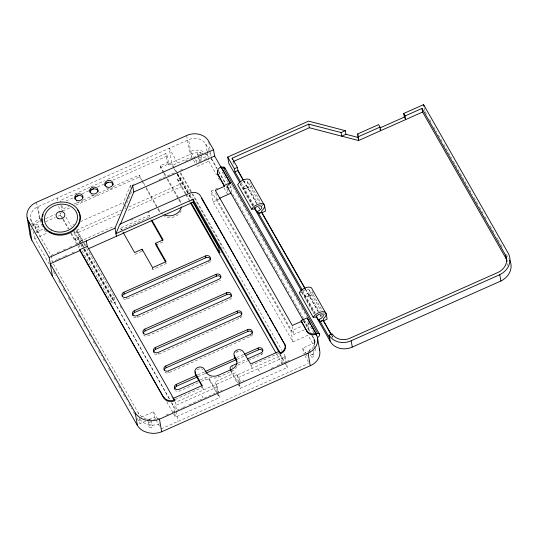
<?xml version="1.0" encoding="UTF-8"?>
<svg xmlns="http://www.w3.org/2000/svg" width="538" height="538" viewBox="0 0 538 538"><rect width="100%" height="100%" fill="white"/><g stroke="black" fill="none" stroke-linecap="round" stroke-linejoin="round"><path stroke-width="0.4" stroke-dasharray="2.69 2.02" d="M251.293 184.978L251.562 186.525L247.81 188.192L247.857 186.128A7.485 3.948 -29.7 0 0 250.574 182.261M312.585 291.502L313.123 294.595L309.37 296.263L309.417 294.199A7.485 3.948 -29.7 0 0 311.63 291.616M123.679 204.965L123.269 202.591L130.331 185.603L134.137 183.909M131.433 191.918L124.365 208.905L125.905 208.226M32.556 226.155L31.742 221.468A13.006 10.861 -9.9 0 1 38.003 206.646L188.603 139.719A13.006 10.861 -9.9 0 1 205.812 144.103L209.026 149.746M89.994 187.251L60.088 200.539L61.137 202.382M90.761 186.908L104.56 180.775M107.627 179.41L165.906 153.512L167.305 155.966L168.878 164.991L171.925 163.633L169.248 148.3L178.34 164.265M66.093 200.95L73.76 197.54M82.193 193.794L89.093 190.728M97.526 186.975L103.659 184.252M112.866 180.163L167.305 155.966M62.973 218.462L60.061 213.351L63.067 212.012L61.668 209.558L68.568 206.491M73.941 204.104L79.315 201.716M83.148 200.008L94.661 194.897M98.494 193.189L109.241 188.414M113.074 186.713L139.167 175.112L142.886 181.649M163.391 172.671L160.492 167.58L160.176 165.778L167.479 162.53L165.906 153.512M33.181 226.142A16.355 13.658 -9.9 0 1 39.839 221.199L45.205 218.818M45.972 218.475L55.172 214.386M62.838 210.983L70.498 207.574M75.865 205.193L139.483 176.921L139.167 175.112M160.492 167.58L189.934 154.5A16.355 13.658 -9.9 0 1 202.631 153.283M45.468 221.791L55.158 217.48M58.144 216.148L60.377 215.153L59.637 210.93M185.166 161.232L203.357 153.148M207.15 151.46L209.423 150.452M35.985 232.214L45.522 227.977M196.39 162.597L196.114 161.05L207.856 155.832A13.006 10.861 -9.9 0 0 206.558 154.056M158.865 179.726L176.397 171.931M180.196 170.243L183.229 168.898M198.394 162.16L200.674 161.144M204.46 159.463L206.74 158.448M49.247 264.091L34.735 238.603L36.201 237.951M39.133 236.646L46.47 233.391L46.06 231.071M197.063 166.457L208.798 161.245L208.26 158.152M72.778 225.032L74.305 224.353M80.424 221.636L123.269 202.591M185.26 193.754L177.97 180.956L177.654 179.147L180.701 177.796L189.013 192.389M177.97 180.956L181.017 179.605L180.701 177.796M83.377 242.665L77.196 231.817L76.88 230.015L121.306 210.271M128.972 206.861L182.691 182.987M80.37 243.996L74.19 233.149L77.196 231.817M78.279 232.47L119.685 214.07M128.118 210.318L184.09 185.442M78.138 237.231L78.454 239.033L75.454 240.365L75.138 238.563L78.138 237.231L81.85 243.741M79.853 241.488L114.386 226.142M53.37 254.434L51.09 255.449L31.742 221.468M57.163 252.746L59.442 251.737M63.235 250.049L65.515 249.033M69.315 247.346L71.588 246.337M75.387 244.649L77.667 243.64M78.427 243.297L82.22 241.609L76.06 230.802M130.761 220.284L133.054 219.262M147.607 212.799L149.9 211.777M148.683 217.46L120.916 229.8L120.599 227.998L149.12 215.321L150.351 217.493M57.505 259.397L52.193 261.764L51.224 256.236M58.265 259.06L63.578 256.7M64.338 256.364L68.138 254.676M71.931 252.988L74.21 251.979M314.959 347.602L307.924 335.221L292.914 341.892L213.162 201.884L211.273 191.064L219.531 187.392M304.394 329.828L293.889 334.495L216.935 199.403L218.435 198.73M213.162 201.884L219.168 199.221M252.625 206.115L240.278 184.44A4.324 2.28 -29.7 0 1 245.14 181.252A4.324 2.28 -29.7 0 1 247.668 183.283A4.324 2.28 -29.7 0 1 243.25 186.827L242.752 186.921L244.703 188.905L247.668 187.587M247.729 187.742L244.703 188.905M134.903 254.366L141.662 251.36M155.919 245.025L163.424 241.69L163.216 240.486M152.099 268.032L152.906 269.451L166.41 263.445L166.101 261.643M114.271 296.909L115.219 302.322L112.213 303.654L111.272 298.24L114.271 296.909L86.672 248.448M220.392 252.497L222.671 251.481M123 298.456A3.329 2.777 -9.9 0 0 126.941 298.987L208.764 262.625A3.329 2.777 -9.9 0 0 210.661 260.237M133.498 316.875A3.329 2.777 -9.9 0 0 137.432 317.407L219.255 281.044A3.329 2.777 -9.9 0 0 220.567 280.049M154.48 353.722A3.329 2.777 -9.9 0 0 158.421 354.253L240.244 317.891A3.329 2.777 -9.9 0 0 241.952 316.23M303.116 291.024A4.324 2.28 -29.7 0 1 309.242 290.164A4.324 2.28 -29.7 0 1 304.811 294.898L304.313 294.992L306.263 296.983L309.229 295.665M309.289 295.813L306.263 296.983M164.978 372.141A3.329 2.777 -9.9 0 0 168.912 372.673L250.735 336.311A3.329 2.777 -9.9 0 0 252.638 333.93M292.914 341.892L291.024 331.065L302.282 326.062M197.702 374.865L204.588 371.805M236.707 357.535L243.586 354.475M198.018 376.667L204.904 373.607M237.016 359.337L244.669 355.941M307.393 328.489L308.893 327.824L307.985 322.592A3.658 1.93 -29.7 0 1 304.716 322.719A3.658 1.93 -29.7 0 1 305.053 320.244M200.412 379.815L204.985 377.784A3.329 2.777 -9.9 0 1 209.383 378.907L217.231 392.679M238.085 363.076L246.458 359.357M198.441 382.639L179.41 391.099A3.329 2.777 -9.9 0 1 175.469 390.561M201.488 381.281L205.294 379.593A3.329 2.777 -9.9 0 1 209.699 380.709L216.538 392.72M237.641 365.215L247.534 360.823M248.294 360.48L261.226 354.73A3.329 2.777 -9.9 0 0 263.129 352.35M209.45 376.943A9.146 7.64 -9.9 0 0 218.522 377.138L232.033 371.139A9.146 7.64 -9.9 0 0 236.74 366.566M175.274 399.438L202.369 387.394L201.965 386.042M250.688 365.578L278.832 353.419M141.386 417.145L153.485 411.772L157.419 418.685M279.585 353.083L280.984 355.537L175.166 402.565L176.457 409.943M310.238 350.615L303.627 353.547L302.686 348.133L314.427 342.914A13.013 10.861 -9.9 0 1 315.268 344.892M174.648 412.538L173.566 406.351L217.466 386.842L214.669 381.933L235.684 372.592L240.923 381.798M285.604 363.48L284.024 354.186L285.382 356.66L238.482 377.508L239.336 382.424M137.163 418.47L140.068 423.567L146.114 420.877M149.134 419.532L154.426 417.185L153.485 411.772M166.101 415.06L168.387 414.045M172.2 412.35L174.487 411.328M176.773 410.312L182.1 407.945M182.859 407.609L185.146 406.594M188.946 404.906L192.752 403.211M193.512 402.875L198.838 400.507M199.598 400.164L203.404 398.476L200.956 394.179M204.171 398.133L215.657 393.029M216.424 392.693L221.784 390.306M238.63 382.821L243.929 380.46M271.105 368.382L273.391 367.367M277.204 365.672L284.824 362.282M287.063 361.287L289.303 360.292M173.794 414.26L175.455 417.179L219.356 397.669L218.758 394.226M237.957 384.092L240.372 388.328L287.272 367.488L286.599 363.621M161.124 428.934L308.335 363.493M173.895 168.354L172.241 165.442L191.589 156.854L188.603 139.719M299.222 292.759L301.838 292.517A4.324 2.28 -29.7 0 1 302.376 291.757M425.101 111.689L426.762 114.601M429.667 119.692L432.149 124.063M433.81 126.975L436.715 132.066M438.369 134.977L442.101 141.528M443.763 144.44L451.638 158.273M453.299 161.185L472.371 194.662M474.025 197.574L477.757 204.131M479.419 207.036L483.151 213.593M484.805 216.505L486.466 219.41M490.199 225.967L495.175 234.696M496.83 237.608L497.663 239.067M498.074 239.793L500.562 244.158M500.979 244.891L502.633 247.803M506.366 254.353L509.271 259.444M251.562 186.525L261.441 203.862M261.851 204.581L262.672 206.027M313.123 294.595L323.002 311.932M323.412 312.659L324.643 314.824M247.527 181.831L259.457 202.779M309.088 289.901L321.025 310.856M247.857 186.128L257.319 202.739M309.417 294.199L319.29 311.536M320.937 314.427L321.758 315.873M243.647 180.573L256.781 203.633M258.778 207.096L259.666 208.69M305.571 289.276L318.348 311.704M320.339 315.167L321.226 316.761M331.906 335.517L332.726 336.956M232.766 161.783L234.803 165.354M243.748 181.05L256.861 204.084M258.509 206.975L259.746 209.141M305.234 289L318.012 311.435M320.07 315.046L320.89 316.492M331.576 335.241L332.807 337.407L332.316 334.589M241.058 182.624L253.781 204.965M302.564 290.614L315.342 313.042M242.752 186.921L253.452 205.704M304.313 294.992L314.602 313.055M240.479 183.801L252.954 205.698M302.006 291.818L314.481 313.715M301.838 292.517L314.185 314.185M231.441 184.399L232.685 186.592M233.102 187.318L241.421 201.918M243.082 204.837L252.228 220.896M252.645 221.622L260.957 236.222M262.618 239.141L280.5 270.527M282.161 273.445L295.88 297.527M296.297 298.26L301.287 307.016M301.704 307.749L306.687 316.505M228.139 182.416L221.938 171.535L221.669 170.015M229.793 185.321L231.031 187.5L231.945 192.732L245.254 216.094M307.985 322.592L313.943 333.056M246.915 219.02L265.221 251.152M266.882 254.071L279.363 275.974M281.024 278.899L288.926 292.773M290.594 295.692L303.903 319.061M304.32 319.794L308.893 327.824M211.77 158.945L217.164 168.401M218.818 171.306L226.283 184.393M303.701 321.078L304.535 322.538M210.923 158.542A16.355 13.658 -9.9 0 1 211.938 160.109L216.928 168.871M218.589 171.79L225.247 183.471M303.439 320.742L310.09 332.43M311.737 335.322L316.23 343.204M208.798 161.245L216.632 174.978M218.28 177.87L220.755 182.207M224.05 187.991L227.345 193.767M194.944 158.992L190.647 151.44A13.006 10.861 -9.9 0 1 205.476 153.021M195.334 159.678L196.114 161.05M302.686 348.133L305.423 352.941M305.813 353.627L307.38 356.371M211.273 191.064L291.024 331.065M191.589 156.854L193.155 159.598M193.546 160.284L196.283 165.085M304.804 355.605L308.711 362.471M180.687 172.765L192.308 193.169M192.725 193.895L281.952 350.541M180.169 173.115L191.394 192.812M191.81 193.546L221.73 246.074L222.133 248.395M189.43 193.115L192.335 198.226M176.881 172.342L171.925 163.633L172.241 165.442M177.298 173.068L181.017 179.605M177.58 174.009L189.02 194.09M189.43 194.817L191.481 198.421M282.383 357.992L284.414 361.57M174.312 169.08L176.794 173.444M177.21 174.178L188.811 194.554M189.228 195.281L191.299 198.919M279.646 354.091L287.272 367.488M177.13 174.467L188.347 194.164M188.764 194.897L192.503 201.461M177.654 179.147L185.966 193.741M186.383 194.474L189.295 199.578M167.479 162.53L168.878 164.991M185.664 194.46L188.576 199.571M188.993 200.304L190.244 202.496M276.317 353.607L282.141 363.829M160.176 165.778L163.902 172.308M164.312 173.034L165.966 175.939M167.621 178.838L178.367 197.708M179.067 198.932L180.465 201.394A11.641 9.718 -9.9 0 1 181.219 203.162M163.808 173.397L166.706 178.481M167.116 179.208L178.3 198.838M178.71 199.564L180.781 203.196L180.465 201.394M257.991 368.833L260.432 373.123M250.984 365.793L252.383 368.248M143.303 182.369L145.778 186.726M146.195 187.453L157.358 207.043M158.058 208.273L159.456 210.728A11.641 9.718 -9.9 0 0 160.613 212.322M139.483 176.921L144.453 185.644M146.107 188.549L159.766 212.537L159.456 210.728M230.399 369.572L237.83 382.619M239.006 384.683L240.056 386.526M230.708 371.375L237.554 383.386M218.341 394.636L219.04 395.86M216.942 393.426L219.356 397.669M120.599 227.998L121.837 230.163M202.369 387.394L203.767 389.855M76.88 230.015L84.029 242.564M84.439 243.284L86.08 246.162M120.169 306.008L121.83 308.926M171.703 396.479L172.94 398.658M83.787 243.391L86.255 247.729M82.26 244.46L84.318 248.079M84.728 248.798L115.219 302.322M65.979 217.123L71.386 226.619M73.881 231.004L83.598 248.058M84.009 248.791L169.672 399.176M171.75 402.821L176.74 411.583M84.157 249.39L169.82 399.781M171.487 402.706L173.566 406.351M80.787 244.723L83.255 249.06M83.666 249.787L111.272 298.24M75.138 238.563L78.023 243.627M78.434 244.346L80.492 247.964M82.139 250.856L112.213 303.654M63.39 219.188L68.797 228.684M71.292 233.062L75.454 240.365M60.377 215.153L62.455 218.798M62.872 219.531L68.272 229.013M70.76 233.384L79.49 248.704M166.733 401.859L173.377 413.534M154.426 417.185L155.61 419.257M156 419.949L159.544 426.17M40.834 219.746L40.054 218.374A13.006 10.861 -9.9 0 0 32.885 226.269M42.563 226.532L40.996 223.788L38.003 206.646M44.123 229.275L46.47 233.391M53.437 263.95L138.179 412.74L138.717 415.834M53.39 271.374L55.878 275.738M58.783 280.836L61.271 285.207M63.343 288.852L65.831 293.217M68.319 297.588L71.224 302.686M73.713 307.057L75.374 309.969M78.272 315.066L80.761 319.431M83.666 324.528L86.154 328.9M89.059 333.997L91.547 338.368M93.202 341.28L96.107 346.378M98.595 350.742L101.5 355.84M103.155 358.759L105.643 363.123M108.548 368.221L111.036 372.592M113.942 377.689L116.43 382.061M118.501 385.699L121.817 391.523M123.478 394.435L126.383 399.532M128.871 403.904L131.77 409.001M133.431 411.913L134.675 414.099M311.825 334.596L306.035 324.401L306.438 326.714M312.242 335.322L313.479 337.508L314.831 345.235M424.139 107.802L424.69 110.956M314.501 340.171L315.308 344.811M312.921 350.003L313.869 355.416M309.659 350.655L310.608 356.069M292.457 326.29L293.889 334.495M285.382 356.66L286.465 362.847M280.984 355.537L282.41 363.735M260.917 352.928L261.226 354.73M226.552 185.94L226.955 188.26M227.09 189.033L228.038 194.44M250.419 334.508L250.735 336.311M239.928 316.082L240.244 317.891M208.771 141.992L211.219 155.993M211.36 156.814L211.938 160.109M209.84 152.819L210.526 156.766M215.792 192.839L216.935 199.403M205.812 144.103L207.036 151.138M207.17 151.924L208.125 157.378M236.881 350.756L237.097 351.96M201.151 154.857L201.824 158.723M239.484 383.244L240.372 388.328M237.083 375.047L238.657 384.071M197.621 153.962L197.89 155.509M198.024 156.282L198.562 159.376M231.999 365.779L232.315 367.582M231.717 369.33L232.033 371.139M186.625 135.556L189.934 154.5M208.448 260.822L208.764 262.625M218.206 375.336L218.522 377.138M217.466 386.842L218.61 393.406M216.068 384.388L217.641 393.406M209.383 378.907L209.699 380.709M204.985 377.784L205.294 379.593M149.12 215.321L149.429 217.13M152.691 268.247L152.906 269.451M176.148 411.429L177.903 421.476M168.596 370.87L168.912 372.673M174.783 413.312L175.455 417.179M130.331 185.603L130.741 187.97M158.105 352.451L158.421 354.253M137.116 315.604L137.432 317.407M151.279 420.514L152.227 425.921M126.625 297.184L126.941 298.987M148.017 421.167L148.965 426.573M139.12 418.154L140.068 423.567M82.637 243.983L83.182 247.137M73.908 231.528L74.19 233.149M61.917 205.455L62.778 210.371M60.949 205.455L61.668 209.558M57.384 198.011L57.949 201.239M58.797 206.088L59.496 210.123M36.537 202.261L39.839 221.199M38.548 225.456L39.496 230.869M35.286 226.108L36.234 231.522M34.735 238.603L33.786 233.189A13.006 10.861 -9.9 0 1 32.771 230.526M30.727 218.805L31.681 224.272M30.558 231.279A16.355 13.658 -9.9 0 1 31.722 228.327M204.622 153.922A16.355 13.658 -9.9 0 1 209.181 156.672M231.031 187.5A3.658 1.93 -29.7 0 1 229.336 187.964M159.235 418.113A15.918 13.289 -9.9 0 1 156.901 418.967M155.287 419.364A15.918 13.289 -9.9 0 1 153.646 419.62M149.517 419.62A15.918 13.289 -9.9 0 1 147.116 419.183M146.349 418.967A15.918 13.289 -9.9 0 1 138.179 412.74M159.423 423.836A15.918 13.289 -9.9 0 1 139.49 418.759M313.479 337.508A13.013 10.861 -9.9 0 1 310.695 350.144M315.591 348.422A13.013 10.861 -9.9 0 1 311.011 356.062M143.525 334.71A3.329 2.777 -9.9 0 0 147.923 335.833L229.746 299.464A3.329 2.777 -9.9 0 0 231.649 297.084M196.975 369.942A4.99 4.163 -9.9 0 1 203.021 369.411M236 352.598A4.99 4.163 -9.9 0 1 240.889 351.623M83.02 200.035A4.156 3.47 -9.9 0 1 75.959 201.447M97.533 194.198A4.156 3.47 -9.9 0 1 90.969 194.776M112.543 187.527A4.156 3.47 -9.9 0 1 106.773 188.683M309.794 350.998A1.661 1.385 -9.9 0 1 311.858 348.987M151.003 421.57A1.661 1.385 -9.9 0 1 148.145 421.503M148.952 419.606A1.661 1.385 -9.9 0 1 150.6 419.647M199.107 155.031A1.661 1.385 -9.9 0 1 197.621 153.478A1.661 1.385 -9.9 0 1 199.679 152.267A1.661 1.385 -9.9 0 1 200.809 154.036M181.165 210.64A11.641 9.718 -9.9 0 1 164.258 216.525M163.31 214.406A11.641 9.718 -9.9 0 1 161.077 212.799M507.321 263.526A15.945 13.316 -9.9 0 1 507.152 265.631M311.287 356.936A1.661 1.385 -9.9 0 0 313.889 355.779A1.661 1.385 -9.9 0 0 311.536 354.515A1.661 1.385 -9.9 0 0 311.287 356.936M149.645 427.441A1.661 1.385 -9.9 0 0 152.241 426.284A1.661 1.385 -9.9 0 0 149.894 425.02A1.661 1.385 -9.9 0 0 149.645 427.441M35.972 226.975A1.661 1.385 -9.9 0 0 38.568 225.819A1.661 1.385 -9.9 0 0 36.221 224.554A1.661 1.385 -9.9 0 0 35.972 226.975M36.914 232.389A1.661 1.385 -9.9 0 0 39.516 231.232A1.661 1.385 -9.9 0 0 37.162 229.968A1.661 1.385 -9.9 0 0 36.914 232.389M199.248 160.243A1.661 1.385 -9.9 0 0 201.844 159.087A1.661 1.385 -9.9 0 0 199.497 157.822A1.661 1.385 -9.9 0 0 199.248 160.243"/><path stroke-width="0.81" d="M305.154 288.55L261.724 212.302L261.845 210.688A7.485 3.948 -29.7 0 0 262.127 203.68A7.485 3.948 -29.7 0 0 251.649 209.242L237.661 184.682A7.485 3.948 -29.7 0 1 244.924 179.416A7.485 3.948 -29.7 0 1 250.614 181.111L264.609 205.671L265.55 211.084L261.798 212.752L304.817 288.274M331.085 334.071L323.284 320.379L323.405 318.765A7.485 3.948 -29.7 0 0 323.688 311.758A7.485 3.948 -29.7 0 0 313.21 317.319L299.222 292.759A7.485 3.948 -29.7 0 1 306.485 287.487A7.485 3.948 -29.7 0 1 312.181 289.182L326.169 313.748L327.117 319.162L323.365 320.83L331.166 334.522M116.43 236.29L115.011 228.173L132.664 185.697L213.525 149.766L208.63 141.164A16.355 13.658 -9.9 0 0 186.625 135.556L36.537 202.261A16.355 13.658 -9.9 0 0 28.521 221.212L31.829 240.15L137.459 425.598A19.267 16.086 -9.9 0 0 143.68 431.126L147.863 432.707L152.442 433.359A19.267 16.086 -9.9 0 0 161.669 431.772L310.258 365.732A16.355 13.658 -9.9 0 0 319.303 349.014M120.357 224.279L133.767 192.012L132.664 185.697M317.568 337.494L318.328 336.943A3.658 1.93 -29.7 0 0 317.729 333.506L222.94 167.096L221.246 167.567L230.338 183.532L228.731 184.527A3.658 1.93 -29.7 0 0 228.596 187.957M75.293 196.861L78.36 195.496M89.859 190.385L93.693 188.683M105.959 183.229L108.266 182.207M133.767 192.012L214.628 156.074L213.525 149.766M239.652 182.342L228.838 163.37L227.735 157.056L308.597 121.117L345.315 130.673L345.941 134.285L358.362 137.52L358.51 140.532L309.377 127.741L233.532 161.447M232.389 159.618L232.14 158.179L308.745 124.13L341.092 132.55L345.315 130.673M240.647 181.911L234.938 171.878L234.386 168.724L237.386 167.385L232.14 158.179M234.938 171.878L237.937 170.546L237.386 167.385M52.468 276.384L49.16 257.44L115.011 228.173M87.25 246.343L174.857 400.763A8.319 6.94 -9.9 0 1 163.848 397.952L79.906 250.58L79.745 249.679L87.25 246.343L86.309 240.93M280.668 353.735L193.061 199.316L115.959 233.586L119.88 224.144L189.564 193.176A8.319 6.94 -9.9 0 1 200.566 195.98L284.676 344.259A8.319 6.94 -9.9 0 1 280.668 353.735L279.269 351.28L250.668 363.991L243.378 351.839A4.99 4.163 -9.9 0 0 236.781 350.151A4.99 4.163 -9.9 0 0 234.373 355.84L234.689 357.642L236.438 360.716A9.146 7.64 -9.9 0 1 236.868 361.623M224.366 186.377L224.211 185.476L230.21 182.806L221.118 166.841A6.651 5.555 -9.9 0 0 217.91 174.42L224.366 186.377L215.361 190.378L292.309 325.477L301.32 321.468L301.159 320.567L307.164 317.904L315.907 333.251L316.331 335.672M79.906 250.58L50.263 263.755L135.26 412.969L137.459 425.598M88.481 248.711L193.539 202.026L193.061 199.316M345.941 134.285L341.717 136.161L341.092 132.55M316.142 316.633L330.278 341.448A16.355 13.658 -9.9 0 0 352.282 347.057L500.871 281.024L499.768 274.71A19.267 16.086 -9.9 0 0 508.585 253.862L423.588 104.641L403.702 113.478L404.334 117.089L405.733 119.544L405.101 115.939L421.987 108.434L422.612 112.045L358.51 140.532L357.736 133.908L378.611 124.634L380.01 127.089L380.642 130.694L379.942 129.47M219.188 198.401L231.192 193.061M357.878 136.921L380.01 127.089M380.003 127.903L404.334 117.089M151.998 220.378L163.108 239.887L155.603 243.223L166.101 261.643L152.59 267.648L142.099 249.222L134.594 252.557L123.067 232.335M254.689 207.87L256.747 211.481L258.691 213.472L261.663 212.154M123.827 292.269L205.65 255.906A3.329 2.777 -9.9 0 1 210.049 257.029A3.329 2.777 -9.9 0 1 208.448 260.822L126.625 297.184A3.329 2.777 -9.9 0 1 122.227 296.061A3.329 2.777 -9.9 0 1 123.827 292.269L124.143 294.078A3.329 2.777 -9.9 0 0 122.24 296.458M124.143 294.078L205.967 257.709A3.329 2.777 -9.9 0 1 210.627 259.518M134.318 310.695L216.141 274.326A3.329 2.777 -9.9 0 1 220.546 275.449A3.329 2.777 -9.9 0 1 218.939 279.242L137.116 315.604A3.329 2.777 -9.9 0 1 132.718 314.481A3.329 2.777 -9.9 0 1 134.318 310.695L134.635 312.497A3.329 2.777 -9.9 0 0 132.772 315.604M134.635 312.497L216.458 276.135A3.329 2.777 -9.9 0 1 220.856 277.258M144.816 329.115L226.632 292.753A3.329 2.777 -9.9 0 1 231.037 293.876A3.329 2.777 -9.9 0 1 229.437 297.662L147.614 334.024A3.329 2.777 -9.9 0 1 143.209 332.908A3.329 2.777 -9.9 0 1 144.816 329.115L145.126 330.917A3.329 2.777 -9.9 0 0 143.229 333.304M145.126 330.917L226.949 294.555A3.329 2.777 -9.9 0 1 231.609 296.357M155.307 347.535L237.13 311.172A3.329 2.777 -9.9 0 1 241.528 312.296A3.329 2.777 -9.9 0 1 239.928 316.082L158.105 352.451A3.329 2.777 -9.9 0 1 153.707 351.327A3.329 2.777 -9.9 0 1 155.307 347.535L155.623 349.344A3.329 2.777 -9.9 0 0 153.76 352.451M155.623 349.344L237.446 312.975A3.329 2.777 -9.9 0 1 241.844 314.098M165.798 365.961L247.621 329.592A3.329 2.777 -9.9 0 1 252.026 330.715A3.329 2.777 -9.9 0 1 250.419 334.508L168.596 370.87A3.329 2.777 -9.9 0 1 164.198 369.747A3.329 2.777 -9.9 0 1 165.798 365.961L166.114 367.763A3.329 2.777 -9.9 0 0 164.218 370.144M166.114 367.763L247.937 331.401A3.329 2.777 -9.9 0 1 252.598 333.204M199.652 380.158L179.093 389.29A3.329 2.777 -9.9 0 1 174.689 388.167A3.329 2.777 -9.9 0 1 176.296 384.381L196.942 375.201M205.355 371.469L235.173 358.214M244.353 354.132L258.119 348.019A3.329 2.777 -9.9 0 1 262.517 349.135A3.329 2.777 -9.9 0 1 260.917 352.928L247.218 359.014M316.25 315.94L318.308 319.559L320.251 321.542L323.224 320.224M174.742 389.29A3.329 2.777 -9.9 0 1 176.605 386.183L197.258 377.01M205.664 373.271L236.256 359.673M245.429 355.598L258.428 349.821A3.329 2.777 -9.9 0 1 262.833 350.944M237.325 363.412L231.999 365.779A3.329 2.777 -9.9 0 0 230.399 369.572M330.278 341.448L329.175 335.134L332.175 333.795A13.309 11.11 -9.9 0 0 349.781 338.288L496.661 273.008A15.945 13.316 -9.9 0 0 505.579 255.194L421.987 108.434M135.26 412.969A19.267 16.086 -9.9 0 0 159.463 419.142L308.052 353.103A16.355 13.658 -9.9 0 0 316.068 334.152A6.651 5.555 -9.9 0 1 307.265 331.912L301.32 321.468M329.175 335.134A16.355 13.658 -9.9 0 0 351.18 340.742L499.768 274.71M256.747 211.481L257.238 211.387A4.324 2.28 -29.7 0 0 261.663 207.85A4.324 2.28 -29.7 0 0 259.134 205.819A4.324 2.28 -29.7 0 0 254.272 209.006L251.649 209.242M318.308 319.559L318.799 319.464A4.324 2.28 -29.7 0 0 323.224 315.92A4.324 2.28 -29.7 0 0 320.695 313.889A4.324 2.28 -29.7 0 0 315.833 317.077L313.21 317.319M317.729 333.506L316.035 333.977L311.267 325.598M422.612 112.045L506.211 258.805A15.945 13.316 -9.9 0 1 507.105 261.455M403.702 113.478L405.101 115.939M237.937 170.546L243.243 179.86M237.648 170.351L242.934 179.625M227.735 157.056L234.386 168.724M257.487 211.468L302.154 289.888M319.047 319.545L329.727 338.288M254.198 207.89L301.589 291.092M224.689 167.614L319.478 334.031M310.466 324.206L307.164 317.904M214.628 156.074L221.273 167.742M227.587 187.446L303.291 320.345M217.91 174.42L224.211 185.476M307.265 331.912L301.159 320.567L301.838 322.033M201.555 198.34L209.867 212.934M210.701 214.393L211.945 216.585M212.779 218.038L213.606 219.497M214.44 220.957L219.013 228.986M219.84 230.446L222.752 235.55M223.586 237.009L224.83 239.202M225.664 240.661L231.898 251.602M232.725 253.062L235.637 258.166M236.464 259.625L241.037 267.655M241.871 269.114L244.777 274.219M245.61 275.678L246.438 277.137M247.688 279.323L248.516 280.782M249.35 282.242L251.845 286.619M252.672 288.079L253.923 290.271M254.75 291.731L255.584 293.19M256.411 294.649L260.984 302.672M261.818 304.131L264.723 309.236M265.557 310.695L266.801 312.887M267.635 314.347L268.469 315.806M269.296 317.265L273.869 325.288M274.703 326.748L277.608 331.859M278.442 333.311L284.676 344.259M193.539 202.026L279.168 352.356M192.92 202.194L218.684 247.426L219.632 252.84L190.956 202.496M190.654 203.223L275.9 352.881M234.373 355.84L236.121 358.907L236.438 360.716M151.077 220.015L162.604 240.244M165.603 262.033L155.919 245.025L155.603 243.223M236.121 358.907A9.146 7.64 -9.9 0 1 231.717 369.33L218.206 375.336A9.146 7.64 -9.9 0 1 206.108 372.249L204.359 369.182A4.99 4.163 -9.9 0 0 197.755 367.494A4.99 4.163 -9.9 0 0 195.348 373.184L202.053 385.591L173.451 398.302L174.857 400.763M195.348 373.184L195.664 374.986L201.965 386.042L201.649 384.233M79.745 249.679L163.848 397.952M28.521 221.212L49.16 257.44M505.579 255.194L506.211 258.805M423.588 104.641L423.863 106.221M357.736 133.908L357.985 135.354M351.18 340.742L352.282 347.057M308.745 124.13L309.377 127.741M323.365 320.83L323.284 320.379L320.251 321.542M317.427 337.555L319.633 350.184M308.052 353.103L310.258 365.732M261.798 212.752L261.724 212.302L258.691 213.472M270.015 334.407L270.486 337.118M230.21 182.806L230.338 183.532M258.119 348.019L258.428 349.821M221.118 166.841L221.246 167.567M247.621 329.592L247.937 331.401M237.13 311.172L237.446 312.975M226.632 292.753L226.949 294.555M216.141 274.326L216.458 276.135M205.65 255.906L205.967 257.709M176.296 384.381L176.605 386.183M142.099 249.222L142.409 251.031M159.463 419.142L161.669 431.772M27.156 217.809L30.464 236.747M234.689 357.642A4.99 4.163 -9.9 0 1 234.245 355.531M31.829 240.15A16.355 13.658 -9.9 0 1 30.236 233.109M78.474 211.32A19.213 16.039 -9.9 0 1 64.452 234.723A19.213 16.039 -9.9 0 1 42.078 218.61M42.462 216.505A19.213 16.039 -9.9 0 1 43.161 214.447M77.27 209.538A19.213 16.039 -9.9 0 1 78.104 210.714M315.907 333.251A6.651 5.555 -9.9 0 1 307.104 331.011M174.695 399.855A8.319 6.94 -9.9 0 1 163.693 397.051M284.515 343.358A8.319 6.94 -9.9 0 1 280.506 352.834M218.072 175.327A6.651 5.555 -9.9 0 1 217.608 171.783M217.85 171.071A6.651 5.555 -9.9 0 1 218.199 170.385M222.94 167.096A3.658 1.93 -29.7 0 1 224.871 168.643M195.664 374.986A4.99 4.163 -9.9 0 1 195.502 371.792M75.011 198.952A4.156 3.47 -9.9 0 1 78.413 195.644A4.156 3.47 -9.9 0 1 82.886 197.379M90.014 192.281A4.156 3.47 -9.9 0 1 93.962 188.899A4.156 3.47 -9.9 0 1 98.219 191.555M105.024 185.61A4.156 3.47 -9.9 0 1 108.972 182.227A4.156 3.47 -9.9 0 1 113.229 184.884M230.452 370.695A3.329 2.777 -9.9 0 1 230.6 369.243M181.414 206.955A11.641 9.718 -9.9 0 1 164.608 214.998M509.688 260.177A19.267 16.086 -9.9 0 1 500.871 281.024M51.48 230.042A16.631 13.887 -9.9 0 0 77.472 218.489A16.631 13.887 -9.9 0 0 53.982 205.846A16.631 13.887 -9.9 0 0 51.48 230.042M57.929 218.347A4.438 3.705 -9.9 0 0 64.863 215.267A4.438 3.705 -9.9 0 0 58.595 211.891A4.438 3.705 -9.9 0 0 57.929 218.347M50 231.891A19.213 16.039 -9.9 0 0 80.034 218.549A19.213 16.039 -9.9 0 0 52.899 203.942A19.213 16.039 -9.9 0 0 50 231.891M76.443 200.217A4.156 3.47 -9.9 0 0 82.939 197.332A4.156 3.47 -9.9 0 0 77.069 194.171A4.156 3.47 -9.9 0 0 76.443 200.217M91.453 193.546A4.156 3.47 -9.9 0 0 97.95 190.66A4.156 3.47 -9.9 0 0 92.079 187.5A4.156 3.47 -9.9 0 0 91.453 193.546M106.463 186.881A4.156 3.47 -9.9 0 0 112.96 183.989A4.156 3.47 -9.9 0 0 107.089 180.829A4.156 3.47 -9.9 0 0 106.463 186.881"/></g></svg>
